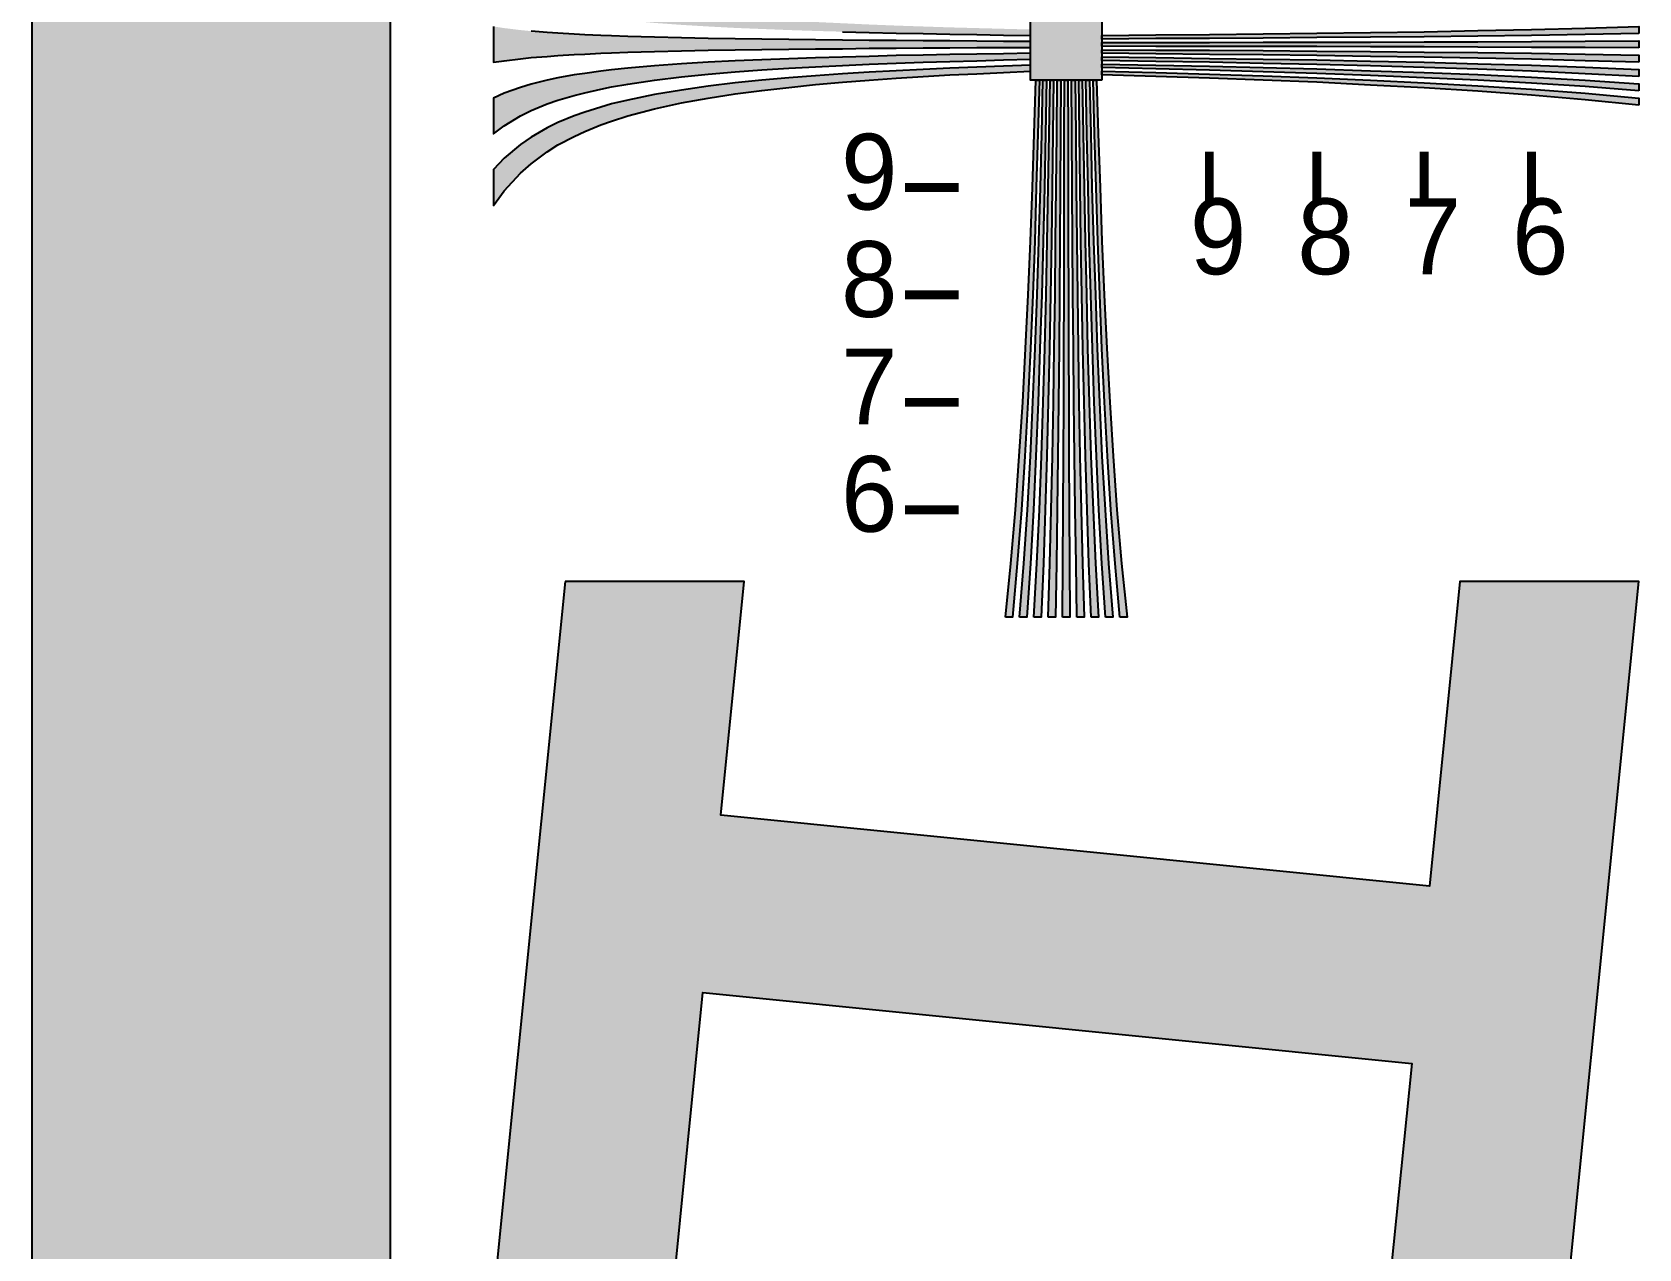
# Model space of a CAD drawing. Header units: millimetres. Extents: x 0 to 791, y 0 to 492.
# Drawn here: x 0 to 179.6, y 217.5 to 353.5 of the extents above; entities that cross this region are included whole.
import ezdxf

# ---------------------------------------------------------------- set-up
doc = ezdxf.new("R2010")
doc.units = ezdxf.units.MM
for name, color, linetype in [('FRAME', 7, 'Continuous'), ('LABELS', 7, 'Continuous'), ('PERIPHERY', 7, 'Continuous'), ('SFR', 7, 'Continuous')]:
    doc.layers.add(name, color=color, linetype=linetype)

msp = doc.modelspace()

# ---------------------------------------------------------------- hatches: boundary and pattern name
at = {"layer": 'FRAME', "true_color": 0x000000}
h = msp.add_hatch(color=7, dxfattribs=at)
h.dxf.hatch_style = 1
h.paths.add_polyline_path([(0, 452.12), (40, 452.12), (40, 52.13), (0, 52.13), (0, 452.12)])
at = {"layer": 'PERIPHERY', "true_color": 0x000000}
h = msp.add_hatch(color=7, dxfattribs=at)
h.dxf.hatch_style = 1
h.paths.add_polyline_path([(51.56, 358.13), (52.76, 357.59), (54.56, 356.93), (55.76, 356.57), (57.56, 356.13), (58.76, 355.89), (60.56, 355.55), (61.76, 355.37), (63.56, 355.13), (64.76, 354.99), (66.56, 354.79), (69.56, 354.53), (72.56, 354.31), (75.56, 354.13), (78.56, 353.97), (81.56, 353.85), (84.56, 353.73), (87.56, 353.63), (90.56, 353.55), (93.56, 353.47), (96.56, 353.39), (99.56, 353.33), (102.56, 353.27), (105.56, 353.23), (108.56, 353.17), (111.56, 353.13), (111.56, 353.79), (108.56, 353.87), (105.56, 353.95), (102.56, 354.03), (99.56, 354.13), (96.56, 354.23), (93.56, 354.35), (90.56, 354.49), (87.56, 354.63), (84.56, 354.79), (81.56, 354.99), (78.56, 355.21), (75.56, 355.47), (72.56, 355.77), (69.56, 356.13), (66.56, 356.57), (64.76, 356.89), (63.56, 357.13), (61.76, 357.53), (60.56, 357.85), (58.76, 358.39), (57.56, 358.79), (55.76, 359.53), (54.56, 360.13), (52.76, 361.23), (51.56, 362.13), (51.56, 358.13), (51.56, 358.13)])
h = msp.add_hatch(color=7, dxfattribs=at)
h.dxf.hatch_style = 1
h.paths.add_polyline_path([(119.56, 348.13), (111.56, 348.13), (111.56, 356.12), (119.56, 356.12), (119.56, 348.13)])
h = msp.add_hatch(color=7, dxfattribs=at)
h.dxf.hatch_style = 1
h.paths.add_polyline_path([(51.56, 350.13), (52.76, 350.31), (54.56, 350.53), (55.76, 350.65), (57.56, 350.79), (58.76, 350.89), (60.56, 350.99), (61.76, 351.05), (63.56, 351.13), (64.76, 351.17), (66.56, 351.25), (69.56, 351.33), (72.56, 351.41), (75.56, 351.47), (78.56, 351.51), (81.56, 351.55), (84.56, 351.59), (87.56, 351.63), (90.56, 351.65), (93.56, 351.69), (96.56, 351.71), (99.56, 351.73), (102.56, 351.75), (105.56, 351.77), (108.56, 351.79), (111.56, 351.79), (111.56, 352.47), (108.56, 352.47), (105.56, 352.49), (102.56, 352.51), (99.56, 352.53), (96.56, 352.55), (93.56, 352.57), (90.56, 352.61), (87.56, 352.63), (84.56, 352.67), (81.56, 352.71), (78.56, 352.75), (75.56, 352.79), (72.56, 352.85), (69.56, 352.93), (66.56, 353.01), (64.76, 353.09), (63.56, 353.13), (61.76, 353.21), (60.56, 353.27), (58.76, 353.39), (57.56, 353.47), (55.76, 353.61), (54.56, 353.73), (52.76, 353.95), (51.56, 354.13), (51.56, 350.13), (51.56, 350.13)])
h = msp.add_hatch(color=7, dxfattribs=at)
h.dxf.hatch_style = 1
h.paths.add_polyline_path([(179.56, 353.33), (173.56, 353.23), (167.56, 353.13), (161.56, 353.05), (155.56, 352.99), (149.56, 352.93), (143.56, 352.89), (137.56, 352.83), (131.56, 352.79), (125.56, 352.77), (119.56, 352.73), (119.56, 353.13), (125.56, 353.19), (131.56, 353.25), (137.56, 353.31), (143.56, 353.39), (149.56, 353.47), (155.56, 353.55), (161.56, 353.67), (167.56, 353.79), (173.56, 353.95), (179.56, 354.13), (179.56, 353.33)])
h = msp.add_hatch(color=7, dxfattribs=at)
h.dxf.hatch_style = 1
h.paths.add_polyline_path([(179.56, 351.73), (173.56, 351.77), (167.56, 351.79), (161.56, 351.83), (155.56, 351.85), (149.56, 351.87), (143.56, 351.89), (137.56, 351.89), (131.56, 351.91), (125.56, 351.91), (119.56, 351.93), (119.56, 352.33), (125.56, 352.35), (131.56, 352.35), (137.56, 352.37), (143.56, 352.39), (149.56, 352.39), (155.56, 352.41), (161.56, 352.43), (167.56, 352.47), (173.56, 352.49), (179.56, 352.53), (179.56, 351.73)])
h = msp.add_hatch(color=7, dxfattribs=at)
h.dxf.hatch_style = 1
h.paths.add_polyline_path([(51.56, 342.13), (52.76, 343.03), (54.56, 344.13), (55.76, 344.73), (57.56, 345.47), (58.76, 345.89), (60.56, 346.41), (61.76, 346.73), (63.56, 347.13), (64.76, 347.37), (66.56, 347.69), (69.56, 348.13), (72.56, 348.49), (75.56, 348.79), (78.56, 349.05), (81.56, 349.27), (84.56, 349.47), (87.56, 349.63), (90.56, 349.77), (93.56, 349.91), (96.56, 350.03), (99.56, 350.13), (102.56, 350.23), (105.56, 350.31), (108.56, 350.39), (111.56, 350.47), (111.56, 351.13), (108.56, 351.09), (105.56, 351.03), (102.56, 350.99), (99.56, 350.93), (96.56, 350.87), (93.56, 350.79), (90.56, 350.71), (87.56, 350.63), (84.56, 350.53), (81.56, 350.41), (78.56, 350.29), (75.56, 350.13), (72.56, 349.95), (69.56, 349.73), (66.56, 349.47), (64.76, 349.27), (63.56, 349.13), (61.76, 348.89), (60.56, 348.71), (58.76, 348.39), (57.56, 348.13), (55.76, 347.69), (54.56, 347.33), (52.76, 346.67), (51.56, 346.13), (51.56, 342.13), (51.56, 342.13)])
h = msp.add_hatch(color=7, dxfattribs=at)
h.dxf.hatch_style = 1
h.paths.add_polyline_path([(179.56, 350.13), (173.56, 350.31), (167.56, 350.47), (161.56, 350.59), (155.56, 350.71), (149.56, 350.79), (143.56, 350.89), (137.56, 350.95), (131.56, 351.01), (125.56, 351.07), (119.56, 351.13), (119.56, 351.53), (125.56, 351.49), (131.56, 351.47), (137.56, 351.43), (143.56, 351.39), (149.56, 351.33), (155.56, 351.27), (161.56, 351.21), (167.56, 351.13), (173.56, 351.03), (179.56, 350.93), (179.56, 350.13)])
h = msp.add_hatch(color=7, dxfattribs=at)
h.dxf.hatch_style = 1
h.paths.add_polyline_path([(179.56, 348.53), (173.56, 348.85), (167.56, 349.13), (161.56, 349.37), (155.56, 349.55), (149.56, 349.73), (143.56, 349.89), (137.56, 350.01), (131.56, 350.13), (125.56, 350.23), (119.56, 350.33), (119.56, 350.73), (125.56, 350.65), (131.56, 350.57), (137.56, 350.49), (143.56, 350.39), (149.56, 350.27), (155.56, 350.13), (161.56, 349.97), (167.56, 349.79), (173.56, 349.59), (179.56, 349.33), (179.56, 348.53)])
h = msp.add_hatch(color=7, dxfattribs=at)
h.dxf.hatch_style = 1
h.paths.add_polyline_path([(51.56, 334.13), (52.76, 335.77), (54.56, 337.73), (55.76, 338.79), (57.56, 340.13), (58.76, 340.89), (60.56, 341.85), (61.76, 342.41), (63.56, 343.13), (64.76, 343.55), (66.56, 344.13), (69.56, 344.93), (72.56, 345.59), (75.56, 346.13), (78.56, 346.59), (81.56, 346.99), (84.56, 347.33), (87.56, 347.63), (90.56, 347.89), (93.56, 348.13), (96.56, 348.35), (99.56, 348.53), (102.56, 348.71), (105.56, 348.85), (108.56, 348.99), (111.56, 349.13), (111.56, 349.79), (108.56, 349.69), (105.56, 349.59), (102.56, 349.47), (99.56, 349.33), (96.56, 349.19), (93.56, 349.01), (90.56, 348.83), (87.56, 348.63), (84.56, 348.39), (81.56, 348.13), (78.56, 347.83), (75.56, 347.47), (72.56, 347.03), (69.56, 346.53), (66.56, 345.91), (64.76, 345.47), (63.56, 345.13), (61.76, 344.57), (60.56, 344.13), (58.76, 343.39), (57.56, 342.79), (55.76, 341.75), (54.56, 340.93), (52.76, 339.41), (51.56, 338.13), (51.56, 334.13), (51.56, 334.13)])
h = msp.add_hatch(color=7, dxfattribs=at)
h.dxf.hatch_style = 1
h.paths.add_polyline_path([(179.56, 346.93), (173.56, 347.41), (167.56, 347.79), (161.56, 348.13), (155.56, 348.41), (149.56, 348.67), (143.56, 348.89), (137.56, 349.07), (131.56, 349.25), (125.56, 349.39), (119.56, 349.53), (119.56, 349.93), (125.56, 349.81), (131.56, 349.69), (137.56, 349.55), (143.56, 349.39), (149.56, 349.19), (155.56, 348.99), (161.56, 348.75), (167.56, 348.47), (173.56, 348.13), (179.56, 347.73), (179.56, 346.93)])
h = msp.add_hatch(color=7, dxfattribs=at)
h.dxf.hatch_style = 1
h.paths.add_polyline_path([(179.56, 345.33), (173.56, 345.95), (167.56, 346.47), (161.56, 346.89), (155.56, 347.27), (149.56, 347.59), (143.56, 347.89), (137.56, 348.13), (131.56, 348.35), (125.56, 348.55), (119.56, 348.73), (119.56, 349.13), (125.56, 348.97), (131.56, 348.79), (137.56, 348.61), (143.56, 348.39), (149.56, 348.13), (155.56, 347.85), (161.56, 347.51), (167.56, 347.13), (173.56, 346.67), (179.56, 346.13), (179.56, 345.33)])
h = msp.add_hatch(color=7, dxfattribs=at)
h.dxf.hatch_style = 1
h.paths.add_polyline_path([(108.76, 288.13), (109.38, 294.13), (109.9, 300.13), (110.32, 306.13), (110.7, 312.13), (111.02, 318.13), (111.32, 324.13), (111.56, 330.13), (111.78, 336.13), (111.98, 342.13), (112.16, 348.13), (112.56, 348.13), (112.4, 342.13), (112.22, 336.13), (112.04, 330.13), (111.82, 324.13), (111.56, 318.13), (111.28, 312.13), (110.94, 306.13), (110.56, 300.13), (110.1, 294.13), (109.56, 288.13), (108.76, 288.13)])
h = msp.add_hatch(color=7, dxfattribs=at)
h.dxf.hatch_style = 1
h.paths.add_polyline_path([(110.36, 288.13), (110.84, 294.13), (111.22, 300.13), (111.56, 306.13), (111.84, 312.13), (112.1, 318.13), (112.32, 324.13), (112.5, 330.13), (112.68, 336.13), (112.82, 342.13), (112.96, 348.13), (113.36, 348.13), (113.24, 342.13), (113.12, 336.13), (112.98, 330.13), (112.82, 324.13), (112.62, 318.13), (112.42, 312.13), (112.18, 306.13), (111.9, 300.13), (111.56, 294.13), (111.16, 288.13), (110.36, 288.13)])
h = msp.add_hatch(color=7, dxfattribs=at)
h.dxf.hatch_style = 1
h.paths.add_polyline_path([(111.96, 288.13), (112.28, 294.13), (112.56, 300.13), (112.8, 306.13), (112.98, 312.13), (113.16, 318.13), (113.32, 324.13), (113.44, 330.13), (113.56, 336.13), (113.66, 342.13), (113.76, 348.13), (114.16, 348.13), (114.08, 342.13), (114, 336.13), (113.92, 330.13), (113.82, 324.13), (113.7, 318.13), (113.56, 312.13), (113.4, 306.13), (113.22, 300.13), (113.02, 294.13), (112.76, 288.13), (111.96, 288.13)])
h = msp.add_hatch(color=7, dxfattribs=at)
h.dxf.hatch_style = 1
h.paths.add_polyline_path([(113.56, 288.13), (113.74, 294.13), (113.9, 300.13), (114.02, 306.13), (114.14, 312.13), (114.22, 318.13), (114.32, 324.13), (114.38, 330.13), (114.44, 336.13), (114.5, 342.13), (114.56, 348.13), (114.96, 348.13), (114.92, 342.13), (114.9, 336.13), (114.86, 330.13), (114.82, 324.13), (114.76, 318.13), (114.7, 312.13), (114.64, 306.13), (114.56, 300.13), (114.46, 294.13), (114.36, 288.13), (113.56, 288.13)])
h = msp.add_hatch(color=7, dxfattribs=at)
h.dxf.hatch_style = 1
h.paths.add_polyline_path([(115.16, 288.13), (115.2, 294.13), (115.22, 300.13), (115.26, 306.13), (115.28, 312.13), (115.3, 318.13), (115.32, 324.13), (115.32, 330.13), (115.34, 336.13), (115.34, 342.13), (115.36, 348.13), (115.76, 348.13), (115.78, 342.13), (115.78, 336.13), (115.8, 330.13), (115.82, 324.13), (115.82, 318.13), (115.84, 312.13), (115.86, 306.13), (115.9, 300.13), (115.92, 294.13), (115.96, 288.13), (115.16, 288.13)])
h = msp.add_hatch(color=7, dxfattribs=at)
h.dxf.hatch_style = 1
h.paths.add_polyline_path([(116.76, 288.13), (116.66, 294.13), (116.56, 300.13), (116.48, 306.13), (116.42, 312.13), (116.36, 318.13), (116.32, 324.13), (116.26, 330.13), (116.22, 336.13), (116.2, 342.13), (116.16, 348.13), (116.56, 348.13), (116.62, 342.13), (116.68, 336.13), (116.74, 330.13), (116.82, 324.13), (116.9, 318.13), (116.98, 312.13), (117.1, 306.13), (117.22, 300.13), (117.38, 294.13), (117.56, 288.13), (116.76, 288.13)])
h = msp.add_hatch(color=7, dxfattribs=at)
h.dxf.hatch_style = 1
h.paths.add_polyline_path([(118.36, 288.13), (118.1, 294.13), (117.9, 300.13), (117.72, 306.13), (117.56, 312.13), (117.42, 318.13), (117.32, 324.13), (117.2, 330.13), (117.12, 336.13), (117.04, 342.13), (116.96, 348.13), (117.36, 348.13), (117.46, 342.13), (117.56, 336.13), (117.68, 330.13), (117.82, 324.13), (117.96, 318.13), (118.14, 312.13), (118.32, 306.13), (118.56, 300.13), (118.84, 294.13), (119.16, 288.13), (118.36, 288.13)])
h = msp.add_hatch(color=7, dxfattribs=at)
h.dxf.hatch_style = 1
h.paths.add_polyline_path([(119.96, 288.13), (119.56, 294.13), (119.22, 300.13), (118.94, 306.13), (118.7, 312.13), (118.5, 318.13), (118.32, 324.13), (118.14, 330.13), (118, 336.13), (117.88, 342.13), (117.76, 348.13), (118.16, 348.13), (118.3, 342.13), (118.44, 336.13), (118.62, 330.13), (118.82, 324.13), (119.02, 318.13), (119.28, 312.13), (119.56, 306.13), (119.9, 300.13), (120.28, 294.13), (120.76, 288.13), (119.96, 288.13)])
h = msp.add_hatch(color=7, dxfattribs=at)
h.dxf.hatch_style = 1
h.paths.add_polyline_path([(121.56, 288.13), (121.02, 294.13), (120.56, 300.13), (120.18, 306.13), (119.84, 312.13), (119.56, 318.13), (119.32, 324.13), (119.08, 330.13), (118.9, 336.13), (118.72, 342.13), (118.56, 348.13), (118.96, 348.13), (119.14, 342.13), (119.34, 336.13), (119.56, 330.13), (119.82, 324.13), (120.1, 318.13), (120.42, 312.13), (120.8, 306.13), (121.22, 300.13), (121.74, 294.13), (122.36, 288.13), (121.56, 288.13)])
at = {"layer": 'SFR', "true_color": 0x000000}
h = msp.add_hatch(color=7, dxfattribs=at)
h.dxf.hatch_style = 1
h.paths.add_polyline_path([(59.56, 292.12), (51.56, 212.13), (71.56, 212.13), (74.97, 246.18), (154.17, 238.26), (151.56, 212.12), (171.56, 212.12), (179.56, 292.12), (159.56, 292.12), (156.15, 258.06), (76.95, 265.99), (79.56, 292.12), (59.56, 292.12), (59.56, 292.12)])

# ---------------------------------------------------------------- linework, layer by layer
at = {"layer": 'FRAME', "color": 250}
msp.add_lwpolyline([(0, 452.12), (40, 452.12), (40, 52.13), (0, 52.13), (0, 452.12)], close=True, dxfattribs=at)
at = {"layer": 'FRAME', "color": 250, "true_color": 0x000000}
for points in [[(0, 452.12), (0, 52.13), (40, 52.13)], [(40, 52.13), (40, 452.12), (0, 452.12)]]:
    msp.add_solid(points, dxfattribs=at)
at = {"layer": 'PERIPHERY', "color": 250}
for points in [[(119.56, 348.13), (111.56, 348.13), (111.56, 356.12), (119.56, 356.12), (119.56, 348.13)], [(179.56, 353.33), (173.56, 353.23), (167.56, 353.13), (161.56, 353.05), (155.56, 352.99), (149.56, 352.93), (143.56, 352.89), (137.56, 352.83), (131.56, 352.79), (125.56, 352.77), (119.56, 352.73), (119.56, 353.13), (125.56, 353.19), (131.56, 353.25), (137.56, 353.31), (143.56, 353.39), (149.56, 353.47), (155.56, 353.55), (161.56, 353.67), (167.56, 353.79), (173.56, 353.95), (179.56, 354.13), (179.56, 353.33)], [(179.56, 351.73), (173.56, 351.77), (167.56, 351.79), (161.56, 351.83), (155.56, 351.85), (149.56, 351.87), (143.56, 351.89), (137.56, 351.89), (131.56, 351.91), (125.56, 351.91), (119.56, 351.93), (119.56, 352.33), (125.56, 352.35), (131.56, 352.35), (137.56, 352.37), (143.56, 352.39), (149.56, 352.39), (155.56, 352.41), (161.56, 352.43), (167.56, 352.47), (173.56, 352.49), (179.56, 352.53), (179.56, 351.73)], [(51.56, 342.13), (52.76, 343.03), (54.56, 344.13), (55.76, 344.73), (57.56, 345.47), (58.76, 345.89), (60.56, 346.41), (61.76, 346.73), (63.56, 347.13), (64.76, 347.37), (66.56, 347.69), (69.56, 348.13), (72.56, 348.49), (75.56, 348.79), (78.56, 349.05), (81.56, 349.27), (84.56, 349.47), (87.56, 349.63), (90.56, 349.77), (93.56, 349.91), (96.56, 350.03), (99.56, 350.13), (102.56, 350.23), (105.56, 350.31), (108.56, 350.39), (111.56, 350.47), (111.56, 351.13), (108.56, 351.09), (105.56, 351.03), (102.56, 350.99), (99.56, 350.93), (96.56, 350.87), (93.56, 350.79), (90.56, 350.71), (87.56, 350.63), (84.56, 350.53), (81.56, 350.41), (78.56, 350.29), (75.56, 350.13), (72.56, 349.95), (69.56, 349.73), (66.56, 349.47), (64.76, 349.27), (63.56, 349.13), (61.76, 348.89), (60.56, 348.71), (58.76, 348.39), (57.56, 348.13), (55.76, 347.69), (54.56, 347.33), (52.76, 346.67), (51.56, 346.13), (51.56, 342.13), (51.56, 342.13)], [(179.56, 350.13), (173.56, 350.31), (167.56, 350.47), (161.56, 350.59), (155.56, 350.71), (149.56, 350.79), (143.56, 350.89), (137.56, 350.95), (131.56, 351.01), (125.56, 351.07), (119.56, 351.13), (119.56, 351.53), (125.56, 351.49), (131.56, 351.47), (137.56, 351.43), (143.56, 351.39), (149.56, 351.33), (155.56, 351.27), (161.56, 351.21), (167.56, 351.13), (173.56, 351.03), (179.56, 350.93), (179.56, 350.13)], [(179.56, 348.53), (173.56, 348.85), (167.56, 349.13), (161.56, 349.37), (155.56, 349.55), (149.56, 349.73), (143.56, 349.89), (137.56, 350.01), (131.56, 350.13), (125.56, 350.23), (119.56, 350.33), (119.56, 350.73), (125.56, 350.65), (131.56, 350.57), (137.56, 350.49), (143.56, 350.39), (149.56, 350.27), (155.56, 350.13), (161.56, 349.97), (167.56, 349.79), (173.56, 349.59), (179.56, 349.33), (179.56, 348.53)], [(51.56, 334.13), (52.76, 335.77), (54.56, 337.73), (55.76, 338.79), (57.56, 340.13), (58.76, 340.89), (60.56, 341.85), (61.76, 342.41), (63.56, 343.13), (64.76, 343.55), (66.56, 344.13), (69.56, 344.93), (72.56, 345.59), (75.56, 346.13), (78.56, 346.59), (81.56, 346.99), (84.56, 347.33), (87.56, 347.63), (90.56, 347.89), (93.56, 348.13), (96.56, 348.35), (99.56, 348.53), (102.56, 348.71), (105.56, 348.85), (108.56, 348.99), (111.56, 349.13), (111.56, 349.79), (108.56, 349.69), (105.56, 349.59), (102.56, 349.47), (99.56, 349.33), (96.56, 349.19), (93.56, 349.01), (90.56, 348.83), (87.56, 348.63), (84.56, 348.39), (81.56, 348.13), (78.56, 347.83), (75.56, 347.47), (72.56, 347.03), (69.56, 346.53), (66.56, 345.91), (64.76, 345.47), (63.56, 345.13), (61.76, 344.57), (60.56, 344.13), (58.76, 343.39), (57.56, 342.79), (55.76, 341.75), (54.56, 340.93), (52.76, 339.41), (51.56, 338.13), (51.56, 334.13), (51.56, 334.13)], [(179.56, 346.93), (173.56, 347.41), (167.56, 347.79), (161.56, 348.13), (155.56, 348.41), (149.56, 348.67), (143.56, 348.89), (137.56, 349.07), (131.56, 349.25), (125.56, 349.39), (119.56, 349.53), (119.56, 349.93), (125.56, 349.81), (131.56, 349.69), (137.56, 349.55), (143.56, 349.39), (149.56, 349.19), (155.56, 348.99), (161.56, 348.75), (167.56, 348.47), (173.56, 348.13), (179.56, 347.73), (179.56, 346.93)], [(179.56, 345.33), (173.56, 345.95), (167.56, 346.47), (161.56, 346.89), (155.56, 347.27), (149.56, 347.59), (143.56, 347.89), (137.56, 348.13), (131.56, 348.35), (125.56, 348.55), (119.56, 348.73), (119.56, 349.13), (125.56, 348.97), (131.56, 348.79), (137.56, 348.61), (143.56, 348.39), (149.56, 348.13), (155.56, 347.85), (161.56, 347.51), (167.56, 347.13), (173.56, 346.67), (179.56, 346.13), (179.56, 345.33)], [(108.76, 288.13), (109.38, 294.13), (109.9, 300.13), (110.32, 306.13), (110.7, 312.13), (111.02, 318.13), (111.32, 324.13), (111.56, 330.13), (111.78, 336.13), (111.98, 342.13), (112.16, 348.13), (112.56, 348.13), (112.4, 342.13), (112.22, 336.13), (112.04, 330.13), (111.82, 324.13), (111.56, 318.13), (111.28, 312.13), (110.94, 306.13), (110.56, 300.13), (110.1, 294.13), (109.56, 288.13), (108.76, 288.13)], [(110.36, 288.13), (110.84, 294.13), (111.22, 300.13), (111.56, 306.13), (111.84, 312.13), (112.1, 318.13), (112.32, 324.13), (112.5, 330.13), (112.68, 336.13), (112.82, 342.13), (112.96, 348.13), (113.36, 348.13), (113.24, 342.13), (113.12, 336.13), (112.98, 330.13), (112.82, 324.13), (112.62, 318.13), (112.42, 312.13), (112.18, 306.13), (111.9, 300.13), (111.56, 294.13), (111.16, 288.13), (110.36, 288.13)], [(111.96, 288.13), (112.28, 294.13), (112.56, 300.13), (112.8, 306.13), (112.98, 312.13), (113.16, 318.13), (113.32, 324.13), (113.44, 330.13), (113.56, 336.13), (113.66, 342.13), (113.76, 348.13), (114.16, 348.13), (114.08, 342.13), (114, 336.13), (113.92, 330.13), (113.82, 324.13), (113.7, 318.13), (113.56, 312.13), (113.4, 306.13), (113.22, 300.13), (113.02, 294.13), (112.76, 288.13), (111.96, 288.13)], [(113.56, 288.13), (113.74, 294.13), (113.9, 300.13), (114.02, 306.13), (114.14, 312.13), (114.22, 318.13), (114.32, 324.13), (114.38, 330.13), (114.44, 336.13), (114.5, 342.13), (114.56, 348.13), (114.96, 348.13), (114.92, 342.13), (114.9, 336.13), (114.86, 330.13), (114.82, 324.13), (114.76, 318.13), (114.7, 312.13), (114.64, 306.13), (114.56, 300.13), (114.46, 294.13), (114.36, 288.13), (113.56, 288.13)], [(115.16, 288.13), (115.2, 294.13), (115.22, 300.13), (115.26, 306.13), (115.28, 312.13), (115.3, 318.13), (115.32, 324.13), (115.32, 330.13), (115.34, 336.13), (115.34, 342.13), (115.36, 348.13), (115.76, 348.13), (115.78, 342.13), (115.78, 336.13), (115.8, 330.13), (115.82, 324.13), (115.82, 318.13), (115.84, 312.13), (115.86, 306.13), (115.9, 300.13), (115.92, 294.13), (115.96, 288.13), (115.16, 288.13)], [(116.76, 288.13), (116.66, 294.13), (116.56, 300.13), (116.48, 306.13), (116.42, 312.13), (116.36, 318.13), (116.32, 324.13), (116.26, 330.13), (116.22, 336.13), (116.2, 342.13), (116.16, 348.13), (116.56, 348.13), (116.62, 342.13), (116.68, 336.13), (116.74, 330.13), (116.82, 324.13), (116.9, 318.13), (116.98, 312.13), (117.1, 306.13), (117.22, 300.13), (117.38, 294.13), (117.56, 288.13), (116.76, 288.13)], [(118.36, 288.13), (118.1, 294.13), (117.9, 300.13), (117.72, 306.13), (117.56, 312.13), (117.42, 318.13), (117.32, 324.13), (117.2, 330.13), (117.12, 336.13), (117.04, 342.13), (116.96, 348.13), (117.36, 348.13), (117.46, 342.13), (117.56, 336.13), (117.68, 330.13), (117.82, 324.13), (117.96, 318.13), (118.14, 312.13), (118.32, 306.13), (118.56, 300.13), (118.84, 294.13), (119.16, 288.13), (118.36, 288.13)], [(119.96, 288.13), (119.56, 294.13), (119.22, 300.13), (118.94, 306.13), (118.7, 312.13), (118.5, 318.13), (118.32, 324.13), (118.14, 330.13), (118, 336.13), (117.88, 342.13), (117.76, 348.13), (118.16, 348.13), (118.3, 342.13), (118.44, 336.13), (118.62, 330.13), (118.82, 324.13), (119.02, 318.13), (119.28, 312.13), (119.56, 306.13), (119.9, 300.13), (120.28, 294.13), (120.76, 288.13), (119.96, 288.13)], [(121.56, 288.13), (121.02, 294.13), (120.56, 300.13), (120.18, 306.13), (119.84, 312.13), (119.56, 318.13), (119.32, 324.13), (119.08, 330.13), (118.9, 336.13), (118.72, 342.13), (118.56, 348.13), (118.96, 348.13), (119.14, 342.13), (119.34, 336.13), (119.56, 330.13), (119.82, 324.13), (120.1, 318.13), (120.42, 312.13), (120.8, 306.13), (121.22, 300.13), (121.74, 294.13), (122.36, 288.13), (121.56, 288.13)]]:
    msp.add_lwpolyline(points, close=True, dxfattribs=at)
for points in [[(51.56, 354.13), (51.56, 350.13), (51.56, 350.13), (51.56, 350.13), (52.76, 350.31), (54.56, 350.53), (55.76, 350.65), (57.56, 350.79), (58.76, 350.89), (60.56, 350.99), (61.76, 351.05), (63.56, 351.13), (64.76, 351.17), (66.56, 351.25), (69.56, 351.33), (72.56, 351.41), (75.56, 351.47), (78.56, 351.51), (81.56, 351.55), (84.56, 351.59), (87.56, 351.63), (90.56, 351.65), (93.56, 351.69), (96.56, 351.71), (99.56, 351.73), (102.56, 351.75), (105.56, 351.77), (108.56, 351.79), (111.56, 351.79), (111.56, 352.47), (108.56, 352.47), (105.56, 352.49), (102.56, 352.51), (99.56, 352.53), (96.56, 352.55), (93.56, 352.57), (90.56, 352.61), (87.56, 352.63), (84.56, 352.67), (81.56, 352.71), (78.56, 352.75), (75.56, 352.79), (72.56, 352.85), (69.56, 352.93), (66.56, 353.01), (64.76, 353.09), (63.56, 353.13), (61.76, 353.21), (60.56, 353.27), (58.76, 353.39), (57.56, 353.47), (55.76, 353.61)], [(90.56, 353.55), (93.56, 353.47), (96.56, 353.39), (99.56, 353.33), (102.56, 353.27), (105.56, 353.23), (108.56, 353.17), (111.56, 353.13), (111.56, 353.79)]]:
    msp.add_lwpolyline(points, dxfattribs=at)
at = {"layer": 'PERIPHERY', "color": 250, "lineweight": 35, "const_width": 1}
for points in [[(131.56, 334.13), (131.56, 340.13)], [(143.56, 334.13), (143.56, 340.13)], [(155.56, 334.13), (155.56, 340.13)], [(167.56, 334.13), (167.56, 340.13)], [(97.56, 336.13), (103.56, 336.13)], [(97.56, 324.13), (103.56, 324.13)], [(97.56, 312.13), (103.56, 312.13)], [(97.56, 300.13), (103.56, 300.13)]]:
    msp.add_lwpolyline(points, dxfattribs=at)
at = {"layer": 'PERIPHERY', "color": 250, "true_color": 0x000000}
for points in [[(119.56, 348.13), (119.56, 356.12), (111.56, 356.12)], [(111.56, 356.12), (111.56, 348.13), (119.56, 348.13)], [(51.56, 350.13), (52.76, 353.95), (51.56, 354.13)], [(51.56, 350.13), (54.56, 353.73), (52.76, 353.95)], [(90.56, 353.55), (111.56, 353.13), (111.56, 353.79)], [(179.56, 353.33), (167.56, 353.79), (161.56, 353.67)], [(179.56, 353.33), (173.56, 353.95), (167.56, 353.79)], [(179.56, 353.33), (179.56, 354.13), (173.56, 353.95)], [(51.56, 350.13), (55.76, 353.61), (54.56, 353.73)], [(51.56, 350.13), (57.56, 353.47), (55.76, 353.61)], [(51.56, 350.13), (58.76, 353.39), (57.56, 353.47)], [(51.56, 350.13), (60.56, 353.27), (58.76, 353.39)], [(51.56, 350.13), (61.76, 353.21), (60.56, 353.27)], [(51.56, 350.13), (63.56, 353.13), (61.76, 353.21)], [(51.56, 350.13), (64.76, 353.09), (63.56, 353.13)], [(51.56, 350.13), (66.56, 353.01), (64.76, 353.09)], [(51.56, 350.13), (69.56, 352.93), (66.56, 353.01)], [(51.56, 350.13), (52.76, 350.31), (69.56, 352.93)], [(52.76, 350.31), (72.56, 352.85), (69.56, 352.93)], [(52.76, 350.31), (54.56, 350.53), (72.56, 352.85)], [(54.56, 350.53), (75.56, 352.79), (72.56, 352.85)], [(54.56, 350.53), (55.76, 350.65), (75.56, 352.79)], [(55.76, 350.65), (78.56, 352.75), (75.56, 352.79)], [(55.76, 350.65), (58.76, 350.89), (78.56, 352.75)], [(58.76, 350.89), (81.56, 352.71), (78.56, 352.75)], [(58.76, 350.89), (84.56, 352.67), (81.56, 352.71)], [(58.76, 350.89), (87.56, 352.63), (84.56, 352.67)], [(58.76, 350.89), (60.56, 350.99), (87.56, 352.63)], [(60.56, 350.99), (90.56, 352.61), (87.56, 352.63)], [(60.56, 350.99), (61.76, 351.05), (90.56, 352.61)], [(61.76, 351.05), (93.56, 352.57), (90.56, 352.61)], [(61.76, 351.05), (63.56, 351.13), (93.56, 352.57)], [(63.56, 351.13), (96.56, 352.55), (93.56, 352.57)], [(63.56, 351.13), (66.56, 351.25), (96.56, 352.55)], [(66.56, 351.25), (99.56, 352.53), (96.56, 352.55)], [(66.56, 351.25), (102.56, 352.51), (99.56, 352.53)], [(66.56, 351.25), (105.56, 352.49), (102.56, 352.51)], [(66.56, 351.25), (108.56, 352.47), (105.56, 352.49)], [(66.56, 351.25), (69.56, 351.33), (111.56, 352.47)], [(66.56, 351.25), (111.56, 352.47), (108.56, 352.47)], [(69.56, 351.33), (72.56, 351.41), (111.56, 352.47)], [(72.56, 351.41), (75.56, 351.47), (111.56, 352.47)], [(75.56, 351.47), (78.56, 351.51), (111.56, 352.47)], [(78.56, 351.51), (81.56, 351.55), (111.56, 352.47)], [(81.56, 351.55), (84.56, 351.59), (111.56, 352.47)], [(84.56, 351.59), (87.56, 351.63), (111.56, 352.47)], [(87.56, 351.63), (93.56, 351.69), (111.56, 352.47)], [(90.56, 353.55), (93.56, 353.47), (99.56, 353.33)], [(90.56, 353.55), (99.56, 353.33), (102.56, 353.27)], [(90.56, 353.55), (102.56, 353.27), (105.56, 353.23)], [(90.56, 353.55), (105.56, 353.23), (108.56, 353.17)], [(90.56, 353.55), (108.56, 353.17), (111.56, 353.13)], [(93.56, 353.47), (96.56, 353.39), (99.56, 353.33)], [(93.56, 351.69), (96.56, 351.71), (111.56, 352.47)], [(96.56, 351.71), (99.56, 351.73), (111.56, 352.47)], [(99.56, 351.73), (102.56, 351.75), (111.56, 352.47)], [(102.56, 351.75), (105.56, 351.77), (111.56, 352.47)], [(105.56, 351.77), (108.56, 351.79), (111.56, 352.47)], [(108.56, 351.79), (111.56, 351.79), (111.56, 352.47)], [(179.56, 353.33), (125.56, 353.19), (119.56, 353.13)], [(179.56, 353.33), (119.56, 353.13), (119.56, 352.73)], [(179.56, 353.33), (119.56, 352.73), (125.56, 352.77)], [(179.56, 351.73), (125.56, 352.35), (119.56, 352.33)], [(119.56, 352.33), (119.56, 351.93), (125.56, 351.91)], [(119.56, 352.33), (125.56, 351.91), (131.56, 351.91)], [(119.56, 352.33), (131.56, 351.91), (137.56, 351.89)], [(119.56, 352.33), (137.56, 351.89), (143.56, 351.89)], [(119.56, 352.33), (143.56, 351.89), (149.56, 351.87)], [(119.56, 352.33), (149.56, 351.87), (155.56, 351.85)], [(119.56, 352.33), (155.56, 351.85), (161.56, 351.83)], [(119.56, 352.33), (161.56, 351.83), (167.56, 351.79)], [(119.56, 352.33), (167.56, 351.79), (173.56, 351.77)], [(119.56, 352.33), (173.56, 351.77), (179.56, 351.73)], [(179.56, 353.33), (131.56, 353.25), (125.56, 353.19)], [(179.56, 353.33), (125.56, 352.77), (131.56, 352.79)], [(179.56, 351.73), (131.56, 352.35), (125.56, 352.35)], [(179.56, 353.33), (137.56, 353.31), (131.56, 353.25)], [(179.56, 353.33), (131.56, 352.79), (137.56, 352.83)], [(179.56, 351.73), (137.56, 352.37), (131.56, 352.35)], [(179.56, 353.33), (143.56, 353.39), (137.56, 353.31)], [(179.56, 353.33), (137.56, 352.83), (143.56, 352.89)], [(179.56, 351.73), (143.56, 352.39), (137.56, 352.37)], [(179.56, 353.33), (149.56, 353.47), (143.56, 353.39)], [(179.56, 353.33), (143.56, 352.89), (149.56, 352.93)], [(179.56, 351.73), (149.56, 352.39), (143.56, 352.39)], [(179.56, 353.33), (155.56, 353.55), (149.56, 353.47)], [(179.56, 353.33), (149.56, 352.93), (155.56, 352.99)], [(179.56, 351.73), (155.56, 352.41), (149.56, 352.39)], [(179.56, 353.33), (161.56, 353.67), (155.56, 353.55)], [(179.56, 353.33), (155.56, 352.99), (161.56, 353.05)], [(179.56, 351.73), (161.56, 352.43), (155.56, 352.41)], [(179.56, 353.33), (161.56, 353.05), (167.56, 353.13)], [(179.56, 351.73), (167.56, 352.47), (161.56, 352.43)], [(167.56, 353.13), (173.56, 353.23), (179.56, 353.33)], [(179.56, 351.73), (173.56, 352.49), (167.56, 352.47)], [(179.56, 351.73), (179.56, 352.53), (173.56, 352.49)], [(55.76, 350.65), (57.56, 350.79), (58.76, 350.89)], [(63.56, 351.13), (64.76, 351.17), (66.56, 351.25)], [(63.56, 347.13), (64.76, 347.37), (78.56, 350.29)], [(63.56, 347.13), (78.56, 350.29), (75.56, 350.13)], [(64.76, 347.37), (66.56, 347.69), (81.56, 350.41)], [(64.76, 347.37), (81.56, 350.41), (78.56, 350.29)], [(66.56, 347.69), (69.56, 348.13), (84.56, 350.53)], [(66.56, 347.69), (84.56, 350.53), (81.56, 350.41)], [(69.56, 348.13), (72.56, 348.49), (90.56, 350.71)], [(69.56, 348.13), (90.56, 350.71), (87.56, 350.63)], [(69.56, 348.13), (87.56, 350.63), (84.56, 350.53)], [(72.56, 348.49), (75.56, 348.79), (93.56, 350.79)], [(72.56, 348.49), (93.56, 350.79), (90.56, 350.71)], [(75.56, 348.79), (78.56, 349.05), (99.56, 350.93)], [(75.56, 348.79), (99.56, 350.93), (96.56, 350.87)], [(75.56, 348.79), (96.56, 350.87), (93.56, 350.79)], [(78.56, 349.05), (81.56, 349.27), (102.56, 350.99)], [(78.56, 349.05), (102.56, 350.99), (99.56, 350.93)], [(81.56, 349.27), (84.56, 349.47), (108.56, 351.09)], [(81.56, 349.27), (108.56, 351.09), (105.56, 351.03)], [(81.56, 349.27), (105.56, 351.03), (102.56, 350.99)], [(84.56, 349.47), (87.56, 349.63), (111.56, 351.13)], [(84.56, 349.47), (111.56, 351.13), (108.56, 351.09)], [(87.56, 351.63), (90.56, 351.65), (93.56, 351.69)], [(87.56, 349.63), (90.56, 349.77), (111.56, 351.13)], [(90.56, 349.77), (93.56, 349.91), (111.56, 351.13)], [(93.56, 349.91), (96.56, 350.03), (111.56, 351.13)], [(96.56, 350.03), (99.56, 350.13), (111.56, 351.13)], [(99.56, 350.13), (102.56, 350.23), (111.56, 351.13)], [(102.56, 350.23), (111.56, 350.47), (111.56, 351.13)], [(102.56, 350.23), (105.56, 350.31), (111.56, 350.47)], [(105.56, 350.31), (108.56, 350.39), (111.56, 350.47)], [(125.56, 351.49), (119.56, 351.53), (119.56, 351.13)], [(137.56, 351.43), (125.56, 351.49), (119.56, 351.13)], [(137.56, 351.43), (119.56, 351.13), (125.56, 351.07)], [(149.56, 350.27), (125.56, 350.65), (119.56, 350.73)], [(149.56, 350.27), (119.56, 350.73), (119.56, 350.33)], [(149.56, 350.27), (119.56, 350.33), (125.56, 350.23)], [(137.56, 351.43), (131.56, 351.47), (125.56, 351.49)], [(137.56, 351.43), (125.56, 351.07), (131.56, 351.01)], [(149.56, 350.27), (131.56, 350.57), (125.56, 350.65)], [(149.56, 350.27), (125.56, 350.23), (131.56, 350.13)], [(137.56, 351.43), (131.56, 351.01), (137.56, 350.95)], [(149.56, 350.27), (137.56, 350.49), (131.56, 350.57)], [(149.56, 350.27), (131.56, 350.13), (137.56, 350.01)], [(179.56, 350.13), (143.56, 351.39), (137.56, 351.43)], [(137.56, 351.43), (137.56, 350.95), (143.56, 350.89)], [(137.56, 351.43), (143.56, 350.89), (149.56, 350.79)], [(137.56, 351.43), (149.56, 350.79), (155.56, 350.71)], [(137.56, 351.43), (155.56, 350.71), (161.56, 350.59)], [(137.56, 351.43), (161.56, 350.59), (167.56, 350.47)], [(137.56, 351.43), (167.56, 350.47), (173.56, 350.31)], [(137.56, 351.43), (173.56, 350.31), (179.56, 350.13)], [(149.56, 350.27), (143.56, 350.39), (137.56, 350.49)], [(149.56, 350.27), (137.56, 350.01), (143.56, 349.89)], [(179.56, 350.13), (149.56, 351.33), (143.56, 351.39)], [(149.56, 350.27), (143.56, 349.89), (149.56, 349.73)], [(179.56, 350.13), (155.56, 351.27), (149.56, 351.33)], [(179.56, 348.53), (155.56, 350.13), (149.56, 350.27)], [(149.56, 350.27), (149.56, 349.73), (155.56, 349.55)], [(149.56, 350.27), (155.56, 349.55), (161.56, 349.37)], [(149.56, 350.27), (161.56, 349.37), (167.56, 349.13)], [(149.56, 350.27), (167.56, 349.13), (173.56, 348.85)], [(149.56, 350.27), (173.56, 348.85), (179.56, 348.53)], [(179.56, 350.13), (161.56, 351.21), (155.56, 351.27)], [(179.56, 350.13), (167.56, 351.13), (161.56, 351.21)], [(179.56, 350.13), (173.56, 351.03), (167.56, 351.13)], [(179.56, 350.13), (179.56, 350.93), (173.56, 351.03)], [(51.56, 342.13), (52.76, 343.03), (58.76, 348.39)], [(51.56, 342.13), (58.76, 348.39), (57.56, 348.13)], [(52.76, 343.03), (54.56, 344.13), (61.76, 348.89)], [(52.76, 343.03), (61.76, 348.89), (60.56, 348.71)], [(52.76, 343.03), (60.56, 348.71), (58.76, 348.39)], [(54.56, 344.13), (55.76, 344.73), (64.76, 349.27)], [(54.56, 344.13), (64.76, 349.27), (63.56, 349.13)], [(54.56, 344.13), (63.56, 349.13), (61.76, 348.89)], [(55.76, 344.73), (57.56, 345.47), (66.56, 349.47)], [(55.76, 344.73), (66.56, 349.47), (64.76, 349.27)], [(57.56, 345.47), (58.76, 345.89), (69.56, 349.73)], [(57.56, 345.47), (69.56, 349.73), (66.56, 349.47)], [(58.76, 345.89), (60.56, 346.41), (72.56, 349.95)], [(58.76, 345.89), (72.56, 349.95), (69.56, 349.73)], [(60.56, 346.41), (61.76, 346.73), (72.56, 349.95)], [(61.76, 346.73), (63.56, 347.13), (75.56, 350.13)], [(61.76, 346.73), (75.56, 350.13), (72.56, 349.95)], [(69.56, 344.93), (72.56, 345.59), (84.56, 348.39)], [(69.56, 344.93), (84.56, 348.39), (81.56, 348.13)], [(72.56, 345.59), (75.56, 346.13), (87.56, 348.63)], [(72.56, 345.59), (87.56, 348.63), (84.56, 348.39)], [(75.56, 346.13), (78.56, 346.59), (93.56, 349.01)], [(75.56, 346.13), (93.56, 349.01), (90.56, 348.83)], [(75.56, 346.13), (90.56, 348.83), (87.56, 348.63)], [(78.56, 346.59), (81.56, 346.99), (96.56, 349.19)], [(78.56, 346.59), (96.56, 349.19), (93.56, 349.01)], [(81.56, 346.99), (84.56, 347.33), (102.56, 349.47)], [(81.56, 346.99), (102.56, 349.47), (99.56, 349.33)], [(81.56, 346.99), (99.56, 349.33), (96.56, 349.19)], [(84.56, 347.33), (87.56, 347.63), (105.56, 349.59)], [(84.56, 347.33), (105.56, 349.59), (102.56, 349.47)], [(87.56, 347.63), (90.56, 347.89), (111.56, 349.79)], [(87.56, 347.63), (111.56, 349.79), (108.56, 349.69)], [(87.56, 347.63), (108.56, 349.69), (105.56, 349.59)], [(90.56, 347.89), (93.56, 348.13), (111.56, 349.79)], [(93.56, 348.13), (96.56, 348.35), (111.56, 349.79)], [(96.56, 348.35), (99.56, 348.53), (111.56, 349.79)], [(99.56, 348.53), (102.56, 348.71), (111.56, 349.79)], [(102.56, 348.71), (111.56, 349.13), (111.56, 349.79)], [(102.56, 348.71), (108.56, 348.99), (111.56, 349.13)], [(102.56, 348.71), (105.56, 348.85), (108.56, 348.99)], [(155.56, 348.99), (125.56, 349.81), (119.56, 349.93)], [(155.56, 348.99), (119.56, 349.93), (119.56, 349.53)], [(155.56, 348.99), (119.56, 349.53), (125.56, 349.39)], [(155.56, 347.85), (125.56, 348.97), (119.56, 349.13)], [(155.56, 347.85), (119.56, 349.13), (119.56, 348.73)], [(155.56, 347.85), (119.56, 348.73), (125.56, 348.55)], [(155.56, 348.99), (131.56, 349.69), (125.56, 349.81)], [(155.56, 348.99), (125.56, 349.39), (131.56, 349.25)], [(155.56, 347.85), (131.56, 348.79), (125.56, 348.97)], [(155.56, 347.85), (125.56, 348.55), (131.56, 348.35)], [(155.56, 348.99), (137.56, 349.55), (131.56, 349.69)], [(155.56, 348.99), (131.56, 349.25), (137.56, 349.07)], [(155.56, 347.85), (137.56, 348.61), (131.56, 348.79)], [(155.56, 347.85), (131.56, 348.35), (137.56, 348.13)], [(149.56, 349.19), (143.56, 349.39), (137.56, 349.55)], [(155.56, 348.99), (149.56, 349.19), (137.56, 349.55)], [(155.56, 348.99), (137.56, 349.07), (143.56, 348.89)], [(155.56, 347.85), (143.56, 348.39), (137.56, 348.61)], [(155.56, 348.99), (143.56, 348.89), (149.56, 348.67)], [(155.56, 347.85), (149.56, 348.13), (143.56, 348.39)], [(155.56, 348.99), (149.56, 348.67), (155.56, 348.41)], [(179.56, 348.53), (161.56, 349.97), (155.56, 350.13)], [(179.56, 346.93), (161.56, 348.75), (155.56, 348.99)], [(155.56, 348.99), (155.56, 348.41), (161.56, 348.13)], [(155.56, 348.99), (161.56, 348.13), (167.56, 347.79)], [(155.56, 348.99), (167.56, 347.79), (173.56, 347.41)], [(155.56, 348.99), (173.56, 347.41), (179.56, 346.93)], [(179.56, 348.53), (167.56, 349.79), (161.56, 349.97)], [(179.56, 346.93), (167.56, 348.47), (161.56, 348.75)], [(179.56, 348.53), (173.56, 349.59), (167.56, 349.79)], [(179.56, 346.93), (173.56, 348.13), (167.56, 348.47)], [(179.56, 348.53), (179.56, 349.33), (173.56, 349.59)], [(51.56, 342.13), (57.56, 348.13), (55.76, 347.69)], [(51.56, 342.13), (55.76, 347.69), (54.56, 347.33)], [(51.56, 342.13), (54.56, 347.33), (52.76, 346.67)], [(51.56, 342.13), (52.76, 346.67), (51.56, 346.13)], [(61.76, 342.41), (63.56, 343.13), (72.56, 347.03)], [(61.76, 342.41), (72.56, 347.03), (69.56, 346.53)], [(63.56, 343.13), (64.76, 343.55), (75.56, 347.47)], [(63.56, 343.13), (75.56, 347.47), (72.56, 347.03)], [(64.76, 343.55), (66.56, 344.13), (75.56, 347.47)], [(66.56, 344.13), (69.56, 344.93), (78.56, 347.83)], [(66.56, 344.13), (78.56, 347.83), (75.56, 347.47)], [(69.56, 344.93), (81.56, 348.13), (78.56, 347.83)], [(111.28, 312.13), (112.4, 342.13), (112.56, 348.13)], [(111.28, 312.13), (112.56, 348.13), (112.16, 348.13)], [(111.28, 312.13), (112.16, 348.13), (111.98, 342.13)], [(112.42, 312.13), (113.24, 342.13), (113.36, 348.13)], [(112.42, 312.13), (113.36, 348.13), (112.96, 348.13)], [(112.42, 312.13), (112.96, 348.13), (112.82, 342.13)], [(113.7, 318.13), (113.76, 348.13), (113.66, 342.13)], [(113.7, 318.13), (114.08, 342.13), (114.16, 348.13)], [(113.7, 318.13), (114.16, 348.13), (113.76, 348.13)], [(114.86, 330.13), (114.56, 348.13), (114.5, 342.13)], [(114.92, 342.13), (114.96, 348.13), (114.56, 348.13)], [(114.86, 330.13), (114.92, 342.13), (114.56, 348.13)], [(115.16, 288.13), (115.78, 342.13), (115.76, 348.13)], [(115.76, 348.13), (115.2, 294.13), (115.16, 288.13)], [(115.76, 348.13), (115.22, 300.13), (115.2, 294.13)], [(115.76, 348.13), (115.26, 306.13), (115.22, 300.13)], [(115.76, 348.13), (115.28, 312.13), (115.26, 306.13)], [(115.76, 348.13), (115.3, 318.13), (115.28, 312.13)], [(115.76, 348.13), (115.32, 324.13), (115.3, 318.13)], [(115.76, 348.13), (115.34, 336.13), (115.32, 330.13)], [(115.76, 348.13), (115.32, 330.13), (115.32, 324.13)], [(115.76, 348.13), (115.36, 348.13), (115.34, 342.13)], [(115.76, 348.13), (115.34, 342.13), (115.34, 336.13)], [(116.76, 288.13), (116.56, 348.13), (116.16, 348.13)], [(116.76, 288.13), (116.16, 348.13), (116.2, 342.13)], [(116.76, 288.13), (116.62, 342.13), (116.56, 348.13)], [(118.36, 288.13), (117.36, 348.13), (116.96, 348.13)], [(118.36, 288.13), (116.96, 348.13), (117.04, 342.13)], [(118.36, 288.13), (117.46, 342.13), (117.36, 348.13)], [(118.3, 342.13), (118.16, 348.13), (117.76, 348.13)], [(118.44, 336.13), (118.3, 342.13), (117.76, 348.13)], [(118.62, 330.13), (118.44, 336.13), (117.76, 348.13)], [(119.96, 288.13), (118.62, 330.13), (117.76, 348.13)], [(119.96, 288.13), (117.76, 348.13), (117.88, 342.13)], [(119.14, 342.13), (118.96, 348.13), (118.56, 348.13)], [(119.34, 336.13), (119.14, 342.13), (118.56, 348.13)], [(119.56, 330.13), (119.34, 336.13), (118.56, 348.13)], [(119.82, 324.13), (119.56, 330.13), (118.56, 348.13)], [(120.1, 318.13), (119.82, 324.13), (118.56, 348.13)], [(121.56, 288.13), (120.1, 318.13), (118.56, 348.13)], [(121.56, 288.13), (118.56, 348.13), (118.72, 342.13)], [(155.56, 347.85), (137.56, 348.13), (143.56, 347.89)], [(155.56, 347.85), (143.56, 347.89), (149.56, 347.59)], [(155.56, 347.85), (149.56, 347.59), (155.56, 347.27)], [(179.56, 345.33), (161.56, 347.51), (155.56, 347.85)], [(155.56, 347.85), (155.56, 347.27), (161.56, 346.89)], [(155.56, 347.85), (161.56, 346.89), (167.56, 346.47)], [(155.56, 347.85), (167.56, 346.47), (173.56, 345.95)], [(155.56, 347.85), (173.56, 345.95), (179.56, 345.33)], [(179.56, 345.33), (167.56, 347.13), (161.56, 347.51)], [(179.56, 345.33), (173.56, 346.67), (167.56, 347.13)], [(179.56, 346.93), (179.56, 347.73), (173.56, 348.13)], [(179.56, 345.33), (179.56, 346.13), (173.56, 346.67)], [(55.76, 338.79), (57.56, 340.13), (63.56, 345.13)], [(55.76, 338.79), (63.56, 345.13), (61.76, 344.57)], [(57.56, 340.13), (58.76, 340.89), (66.56, 345.91)], [(57.56, 340.13), (66.56, 345.91), (64.76, 345.47)], [(57.56, 340.13), (64.76, 345.47), (63.56, 345.13)], [(58.76, 340.89), (60.56, 341.85), (66.56, 345.91)], [(60.56, 341.85), (61.76, 342.41), (69.56, 346.53)], [(60.56, 341.85), (69.56, 346.53), (66.56, 345.91)], [(52.76, 335.77), (54.56, 337.73), (58.76, 343.39)], [(52.76, 335.77), (58.76, 343.39), (57.56, 342.79)], [(54.56, 337.73), (55.76, 338.79), (61.76, 344.57)], [(54.56, 337.73), (61.76, 344.57), (60.56, 344.13)], [(54.56, 337.73), (60.56, 344.13), (58.76, 343.39)], [(51.56, 334.13), (52.76, 335.77), (57.56, 342.79)], [(51.56, 334.13), (57.56, 342.79), (55.76, 341.75)], [(51.56, 334.13), (55.76, 341.75), (54.56, 340.93)], [(111.28, 312.13), (112.22, 336.13), (112.4, 342.13)], [(111.28, 312.13), (111.98, 342.13), (111.78, 336.13)], [(112.42, 312.13), (113.12, 336.13), (113.24, 342.13)], [(112.42, 312.13), (112.82, 342.13), (112.68, 336.13)], [(113.7, 318.13), (113.66, 342.13), (113.56, 336.13)], [(113.7, 318.13), (114, 336.13), (114.08, 342.13)], [(114.86, 330.13), (114.5, 342.13), (114.44, 336.13)], [(114.86, 330.13), (114.9, 336.13), (114.92, 342.13)], [(115.16, 288.13), (115.78, 336.13), (115.78, 342.13)], [(116.76, 288.13), (116.2, 342.13), (116.22, 336.13)], [(116.76, 288.13), (116.68, 336.13), (116.62, 342.13)], [(118.36, 288.13), (117.04, 342.13), (117.12, 336.13)], [(118.36, 288.13), (117.56, 336.13), (117.46, 342.13)], [(119.96, 288.13), (117.88, 342.13), (118, 336.13)], [(121.56, 288.13), (118.72, 342.13), (118.9, 336.13)], [(51.56, 334.13), (54.56, 340.93), (52.76, 339.41)], [(51.56, 334.13), (52.76, 339.41), (51.56, 338.13)], [(111.28, 312.13), (112.04, 330.13), (112.22, 336.13)], [(111.28, 312.13), (111.78, 336.13), (111.56, 330.13)], [(112.42, 312.13), (112.98, 330.13), (113.12, 336.13)], [(112.42, 312.13), (112.68, 336.13), (112.5, 330.13)], [(113.7, 318.13), (113.56, 336.13), (113.44, 330.13)], [(113.7, 318.13), (113.92, 330.13), (114, 336.13)], [(114.86, 330.13), (114.44, 336.13), (114.38, 330.13)], [(115.16, 288.13), (115.8, 330.13), (115.78, 336.13)], [(116.76, 288.13), (116.22, 336.13), (116.26, 330.13)], [(116.76, 288.13), (116.74, 330.13), (116.68, 336.13)], [(118.36, 288.13), (117.12, 336.13), (117.2, 330.13)], [(118.36, 288.13), (117.68, 330.13), (117.56, 336.13)], [(119.96, 288.13), (118, 336.13), (118.14, 330.13)], [(121.56, 288.13), (118.9, 336.13), (119.08, 330.13)], [(111.28, 312.13), (111.82, 324.13), (112.04, 330.13)], [(111.28, 312.13), (111.56, 330.13), (111.32, 324.13)], [(112.42, 312.13), (112.5, 330.13), (112.32, 324.13)], [(112.42, 312.13), (112.62, 318.13), (112.98, 330.13)], [(112.62, 318.13), (112.82, 324.13), (112.98, 330.13)], [(113.7, 318.13), (113.44, 330.13), (113.32, 324.13)], [(113.56, 288.13), (114.82, 324.13), (114.86, 330.13)], [(114.86, 330.13), (113.74, 294.13), (113.56, 288.13)], [(113.7, 318.13), (113.82, 324.13), (113.92, 330.13)], [(114.86, 330.13), (113.9, 300.13), (113.74, 294.13)], [(114.86, 330.13), (114.02, 306.13), (113.9, 300.13)], [(114.86, 330.13), (114.14, 312.13), (114.02, 306.13)], [(114.86, 330.13), (114.22, 318.13), (114.14, 312.13)], [(114.86, 330.13), (114.32, 324.13), (114.22, 318.13)], [(114.86, 330.13), (114.38, 330.13), (114.32, 324.13)], [(115.16, 288.13), (115.82, 324.13), (115.8, 330.13)], [(116.76, 288.13), (116.26, 330.13), (116.32, 324.13)], [(116.76, 288.13), (116.82, 324.13), (116.74, 330.13)], [(118.36, 288.13), (117.2, 330.13), (117.32, 324.13)], [(118.36, 288.13), (117.82, 324.13), (117.68, 330.13)], [(119.96, 288.13), (118.14, 330.13), (118.32, 324.13)], [(119.96, 288.13), (118.82, 324.13), (118.62, 330.13)], [(121.56, 288.13), (119.08, 330.13), (119.32, 324.13)], [(111.28, 312.13), (111.32, 324.13), (111.02, 318.13)], [(111.28, 312.13), (111.56, 318.13), (111.82, 324.13)], [(112.42, 312.13), (112.32, 324.13), (112.1, 318.13)], [(113.7, 318.13), (113.32, 324.13), (113.16, 318.13)], [(113.56, 288.13), (114.76, 318.13), (114.82, 324.13)], [(115.16, 288.13), (115.82, 318.13), (115.82, 324.13)], [(116.76, 288.13), (116.32, 324.13), (116.36, 318.13)], [(116.76, 288.13), (116.9, 318.13), (116.82, 324.13)], [(118.36, 288.13), (117.32, 324.13), (117.42, 318.13)], [(118.36, 288.13), (117.96, 318.13), (117.82, 324.13)], [(119.96, 288.13), (118.32, 324.13), (118.5, 318.13)], [(119.96, 288.13), (119.02, 318.13), (118.82, 324.13)], [(121.56, 288.13), (119.32, 324.13), (119.56, 318.13)], [(111.28, 312.13), (111.02, 318.13), (110.7, 312.13)], [(112.42, 312.13), (112.1, 318.13), (111.84, 312.13)], [(111.96, 288.13), (113.56, 312.13), (113.7, 318.13)], [(113.7, 318.13), (112.28, 294.13), (111.96, 288.13)], [(113.7, 318.13), (112.56, 300.13), (112.28, 294.13)], [(113.7, 318.13), (112.8, 306.13), (112.56, 300.13)], [(113.7, 318.13), (112.98, 312.13), (112.8, 306.13)], [(113.7, 318.13), (113.16, 318.13), (112.98, 312.13)], [(113.56, 288.13), (114.7, 312.13), (114.76, 318.13)], [(115.16, 288.13), (115.84, 312.13), (115.82, 318.13)], [(116.76, 288.13), (116.36, 318.13), (116.42, 312.13)], [(116.76, 288.13), (116.98, 312.13), (116.9, 318.13)], [(118.36, 288.13), (117.42, 318.13), (117.56, 312.13)], [(118.36, 288.13), (118.14, 312.13), (117.96, 318.13)], [(119.96, 288.13), (118.5, 318.13), (118.7, 312.13)], [(119.96, 288.13), (119.28, 312.13), (119.02, 318.13)], [(121.56, 288.13), (119.56, 318.13), (119.84, 312.13)], [(121.56, 288.13), (120.42, 312.13), (120.1, 318.13)], [(108.76, 288.13), (110.94, 306.13), (111.28, 312.13)], [(111.28, 312.13), (109.38, 294.13), (108.76, 288.13)], [(111.28, 312.13), (109.9, 300.13), (109.38, 294.13)], [(111.28, 312.13), (110.32, 306.13), (109.9, 300.13)], [(111.28, 312.13), (110.7, 312.13), (110.32, 306.13)], [(110.36, 288.13), (112.18, 306.13), (112.42, 312.13)], [(112.42, 312.13), (110.84, 294.13), (110.36, 288.13)], [(112.42, 312.13), (111.22, 300.13), (110.84, 294.13)], [(112.42, 312.13), (111.56, 306.13), (111.22, 300.13)], [(112.42, 312.13), (111.84, 312.13), (111.56, 306.13)], [(111.96, 288.13), (113.4, 306.13), (113.56, 312.13)], [(113.56, 288.13), (114.64, 306.13), (114.7, 312.13)], [(115.16, 288.13), (115.86, 306.13), (115.84, 312.13)], [(116.76, 288.13), (116.42, 312.13), (116.48, 306.13)], [(116.76, 288.13), (117.1, 306.13), (116.98, 312.13)], [(118.36, 288.13), (117.56, 312.13), (117.72, 306.13)], [(118.36, 288.13), (118.32, 306.13), (118.14, 312.13)], [(119.96, 288.13), (118.7, 312.13), (118.94, 306.13)], [(119.96, 288.13), (119.56, 306.13), (119.28, 312.13)], [(121.56, 288.13), (119.84, 312.13), (120.18, 306.13)], [(121.56, 288.13), (120.8, 306.13), (120.42, 312.13)], [(108.76, 288.13), (110.56, 300.13), (110.94, 306.13)], [(110.36, 288.13), (111.9, 300.13), (112.18, 306.13)], [(111.96, 288.13), (113.22, 300.13), (113.4, 306.13)], [(113.56, 288.13), (114.56, 300.13), (114.64, 306.13)], [(115.16, 288.13), (115.9, 300.13), (115.86, 306.13)], [(116.76, 288.13), (116.48, 306.13), (116.56, 300.13)], [(116.76, 288.13), (117.22, 300.13), (117.1, 306.13)], [(118.36, 288.13), (117.72, 306.13), (117.9, 300.13)], [(118.36, 288.13), (118.56, 300.13), (118.32, 306.13)], [(119.96, 288.13), (118.94, 306.13), (119.22, 300.13)], [(119.96, 288.13), (119.9, 300.13), (119.56, 306.13)], [(121.56, 288.13), (120.18, 306.13), (120.56, 300.13)], [(121.56, 288.13), (121.22, 300.13), (120.8, 306.13)], [(108.76, 288.13), (110.1, 294.13), (110.56, 300.13)], [(110.36, 288.13), (111.56, 294.13), (111.9, 300.13)], [(111.96, 288.13), (113.02, 294.13), (113.22, 300.13)], [(113.56, 288.13), (114.46, 294.13), (114.56, 300.13)], [(115.16, 288.13), (115.92, 294.13), (115.9, 300.13)], [(116.56, 300.13), (116.66, 294.13), (116.76, 288.13)], [(116.76, 288.13), (117.38, 294.13), (117.22, 300.13)], [(117.9, 300.13), (118.1, 294.13), (118.36, 288.13)], [(118.36, 288.13), (118.84, 294.13), (118.56, 300.13)], [(119.22, 300.13), (119.56, 294.13), (119.96, 288.13)], [(119.96, 288.13), (120.28, 294.13), (119.9, 300.13)], [(120.56, 300.13), (121.02, 294.13), (121.56, 288.13)], [(121.56, 288.13), (121.74, 294.13), (121.22, 300.13)], [(108.76, 288.13), (109.56, 288.13), (110.1, 294.13)], [(110.36, 288.13), (111.16, 288.13), (111.56, 294.13)], [(111.96, 288.13), (112.76, 288.13), (113.02, 294.13)], [(113.56, 288.13), (114.36, 288.13), (114.46, 294.13)], [(115.16, 288.13), (115.96, 288.13), (115.92, 294.13)], [(116.76, 288.13), (117.56, 288.13), (117.38, 294.13)], [(118.36, 288.13), (119.16, 288.13), (118.84, 294.13)], [(119.96, 288.13), (120.76, 288.13), (120.28, 294.13)], [(121.56, 288.13), (122.36, 288.13), (121.74, 294.13)]]:
    msp.add_solid(points, dxfattribs=at)
at = {"layer": 'SFR', "color": 250}
msp.add_lwpolyline([(59.56, 292.12), (51.56, 212.13), (71.56, 212.13), (74.97, 246.18), (154.17, 238.26), (151.56, 212.12), (171.56, 212.12), (179.56, 292.12), (159.56, 292.12), (156.15, 258.06), (76.95, 265.99), (79.56, 292.12), (59.56, 292.12), (59.56, 292.12)], close=True, dxfattribs=at)
at = {"layer": 'SFR', "color": 250, "true_color": 0x000000}
for points in [[(59.56, 292.12), (59.56, 292.12), (51.56, 212.13)], [(59.56, 292.12), (51.56, 212.13), (71.56, 212.13)], [(59.56, 292.12), (71.56, 212.13), (74.97, 246.18)], [(59.56, 292.12), (74.97, 246.18), (76.95, 265.99)], [(76.95, 265.99), (79.56, 292.12), (59.56, 292.12)], [(154.17, 238.26), (171.56, 212.12), (179.56, 292.12)], [(154.17, 238.26), (179.56, 292.12), (159.56, 292.12)], [(154.17, 238.26), (159.56, 292.12), (156.15, 258.06)], [(74.97, 246.18), (156.15, 258.06), (76.95, 265.99)], [(74.97, 246.18), (154.17, 238.26), (156.15, 258.06)], [(154.17, 238.26), (151.56, 212.12), (171.56, 212.12)]]:
    msp.add_solid(points, dxfattribs=at)

# ---------------------------------------------------------------- texts
at = {"layer": 'LABELS', "color": 250}
for s, p in [('9', (90.4, 333.67)), ('9', (129.39, 326.44)), ('8', (141.39, 326.44)), ('7', (153.39, 326.44)), ('6', (165.39, 326.44)), ('8', (90.4, 321.67)), ('7', (90.4, 309.67)), ('6', (90.4, 297.67))]:
    msp.add_text(s, height=8.47, dxfattribs=at).set_placement(p)

doc.saveas('drawing.dxf')
